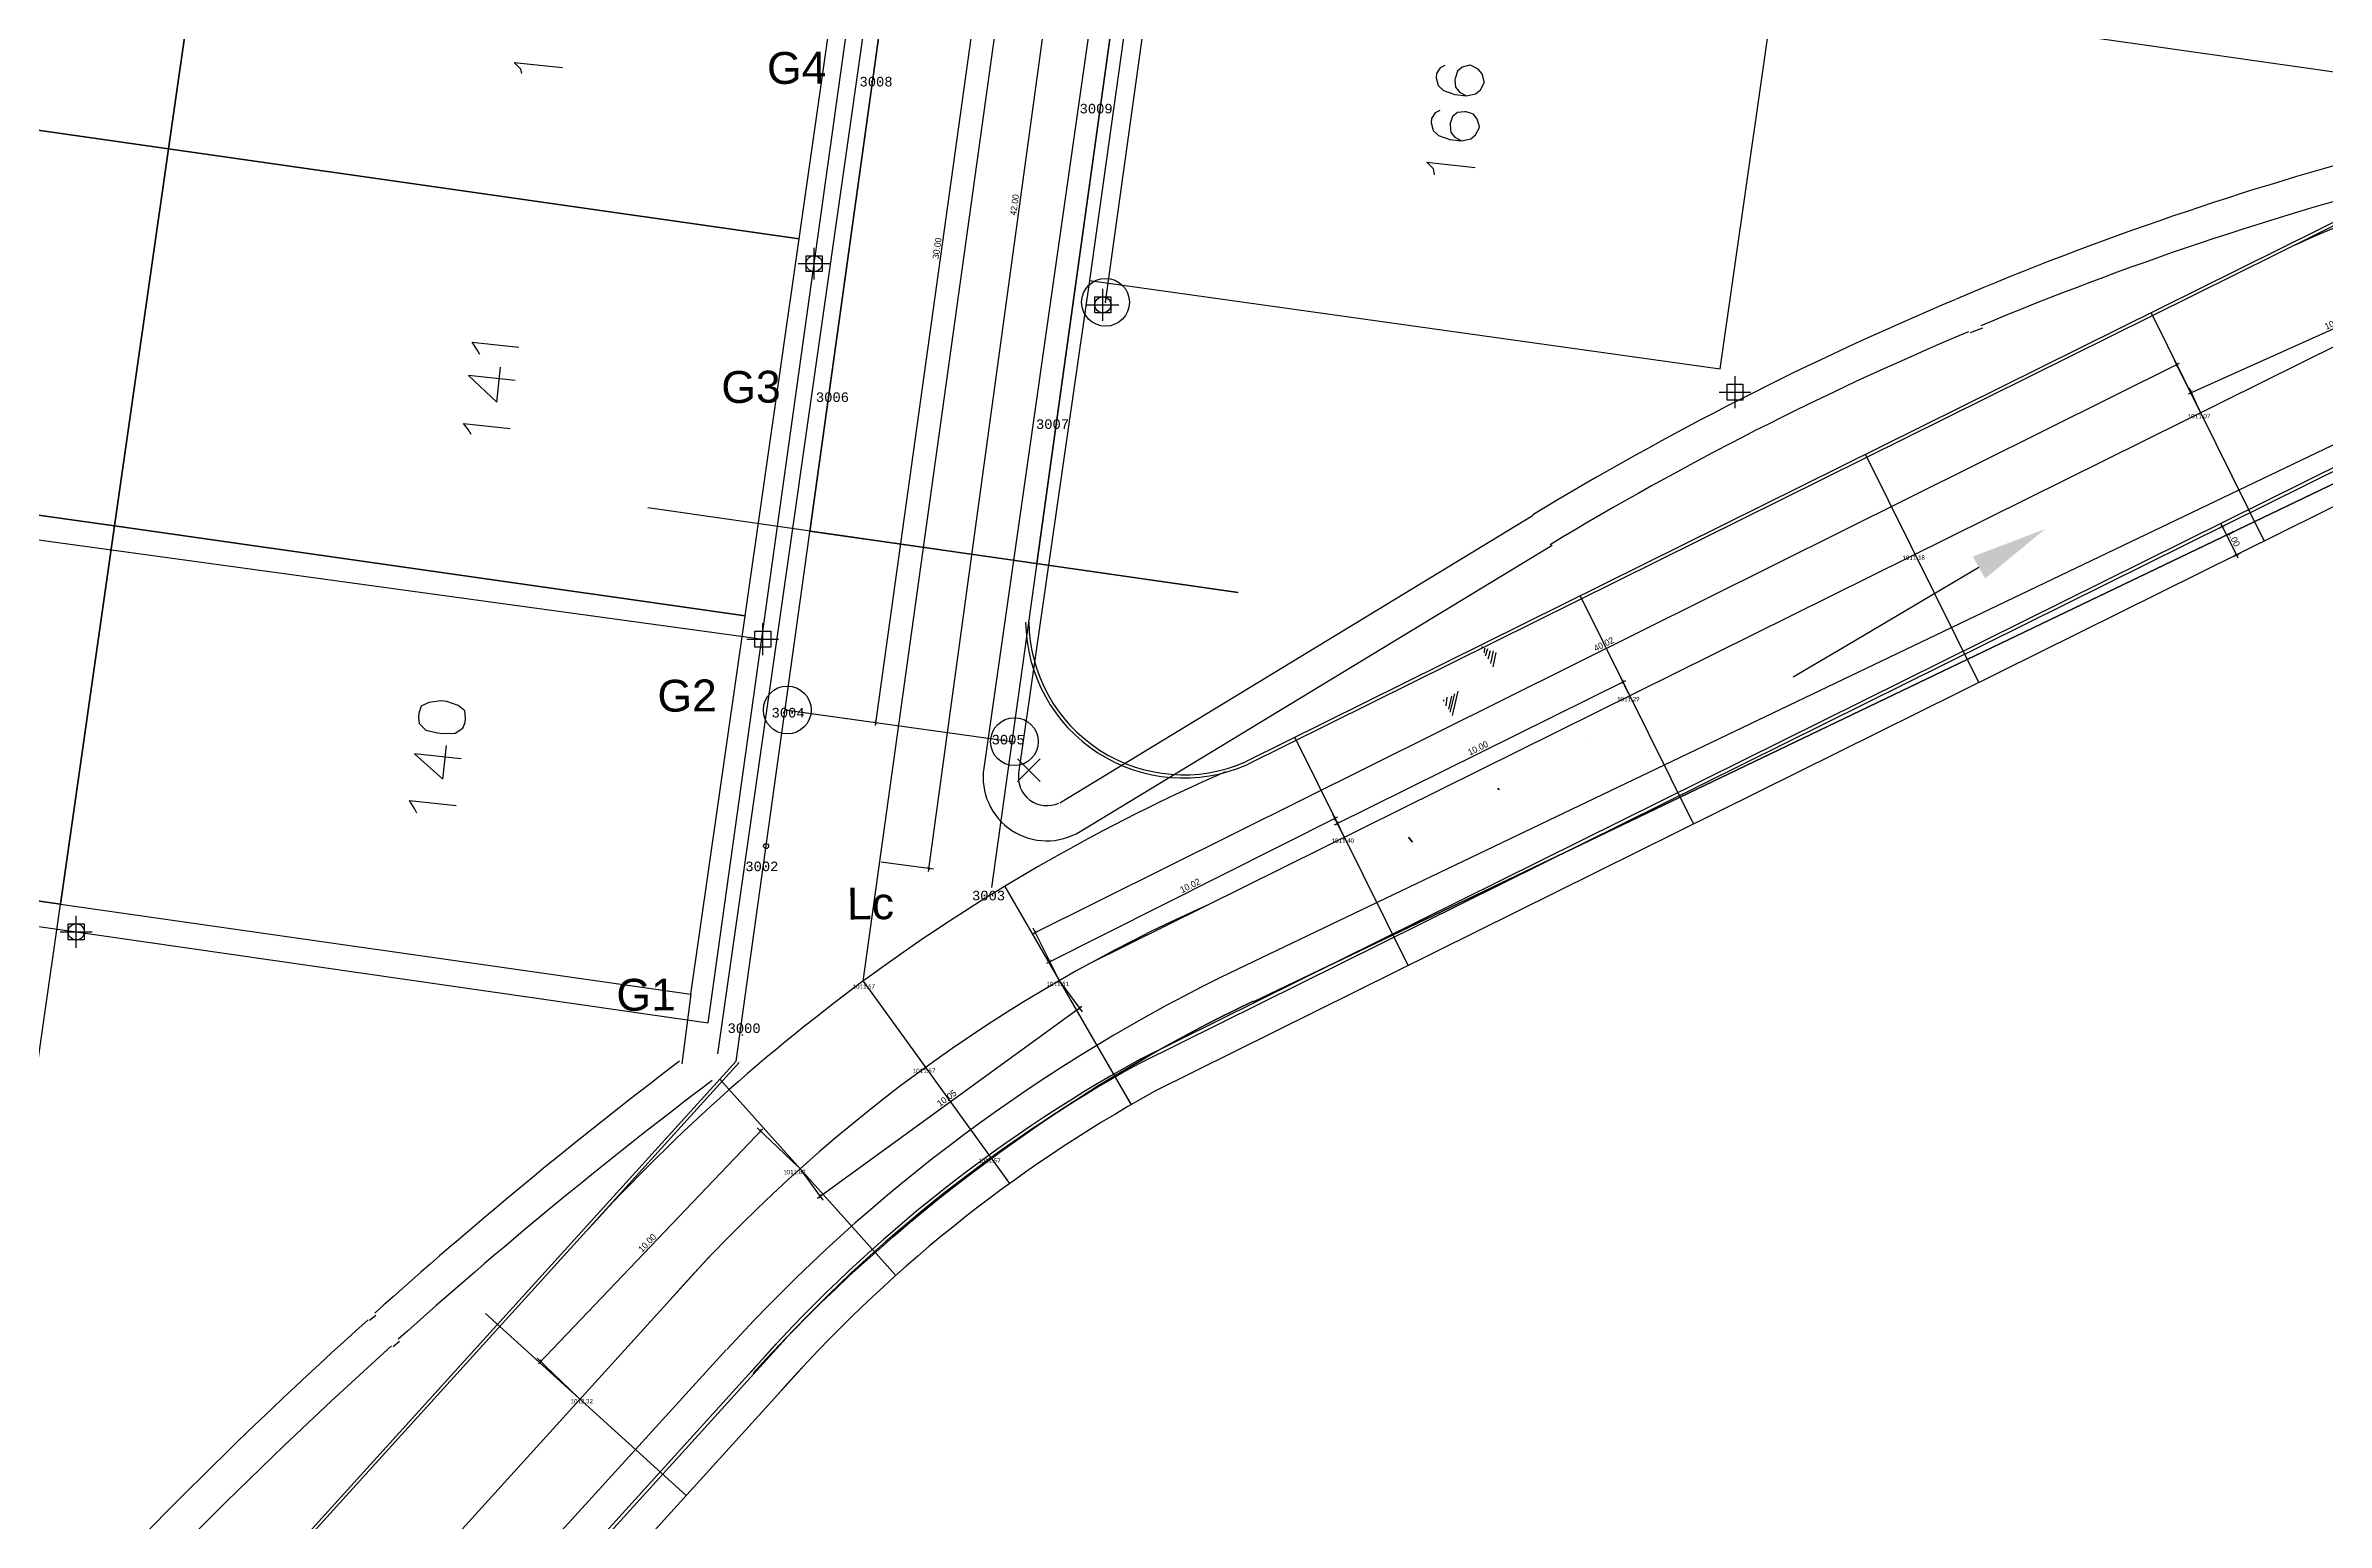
# Model space of a CAD drawing. Header units: metres. Extents: x -977055 to 805873, y -1033982 to 242021.
# Drawn here: x 855.3 to 926.9, y 808.3 to 854.7 of the extents above; entities that cross this region are included whole.
import ezdxf
from ezdxf.enums import TextEntityAlignment as Align

# ---------------------------------------------------------------- set-up
doc = ezdxf.new("R2010")
doc.units = ezdxf.units.M
doc.header["$PDMODE"] = 32
doc.header["$PDSIZE"] = 1.5
doc.linetypes.add('DASHED', pattern=[0.75, 0.5, -0.25])
for name, color, linetype in [('12-CONDICIONES EXISTENTES', 2, 'Continuous'), ('C-ROAD-PROF-TEXT', 11, 'Continuous'), ('C-ROAD-SAMP-TEXT', 11, 'Continuous'), ('LOTE 243', 6, 'Continuous'), ('PUNTOS V', 4, 'Continuous'), ('V-NODE', 1, 'Continuous')]:
    doc.layers.add(name, color=color, linetype=linetype)
for name, color, linetype, true_color in [('PDF2_area escolar', 7, 'Continuous', 0x989898), ('PDF_Geometry', 7, 'Continuous', 0x797979), ('PDF_Solid Fills', 7, 'Continuous', 0x797979)]:
    doc.layers.add(name, color=color, linetype=linetype, true_color=true_color)
doc.styles.add('CITY2', font='stylu.ttf', dxfattribs={"height": 0.2})
doc.styles.add('MONOTXT4', font='monotxt4.shx')
doc.styles.get("Standard").update_dxf_attribs({"font": 'arial.ttf'})
doc.dimstyles.new('COTAS2', dxfattribs={"dimtxt": 0.02, "dimasz": 0.1, "dimexe": 0.15, "dimexo": 0.08, "dimgap": 0.05, "dimtad": 1, "dimzin": 0, "dimdsep": 46, "dimtxsty": 'CITY2', "dimblk": 'ARCHTICK', "dimcen": 1, "dimdle": 0.1, "dimclrd": 1, "dimclre": 1, "dimclrt": 2, "dimadec": 0, "dimazin": 0, "dimtfac": 1, "dimtofl": 0, "dimtmove": 0, "dimatfit": 3, "dimldrblk": 'ARCHTICK', "dimfxl": 0.18, "dimtolj": 1, "dimtzin": 0, "dimarcsym": 0})

# ---------------------------------------------------------------- blocks, each defined once
blk = doc.blocks.new('*U2295')
at = {"color": 0, "linetype": 'ByBlock', "lineweight": -2, "transparency": 16777216}
for p, q in [((-1, 0), (1, 0)), ((0, -1), (0, 1))]:
    blk.add_line(p, q, dxfattribs=at)
blk.add_circle((0, 0), 0.5, dxfattribs=at)
blk = doc.blocks.new('*U2391', base_point=(856.29, 826.879, 1011.505))
at = {"layer": 'V-NODE', "color": 1, "lineweight": -2, "xscale": 0.5, "yscale": 0.5, "zscale": 0.5}
blk.add_blockref('*U2295', (856.29, 826.879, 1011.505), dxfattribs=at)
blk = doc.blocks.new('*U2394', base_point=(879.453, 847.857, 1010.155))
at = {"layer": 'V-NODE', "color": 1, "lineweight": -2, "xscale": 0.5, "yscale": 0.5, "zscale": 0.5}
blk.add_blockref('*U2295', (879.453, 847.857, 1010.155), dxfattribs=at)
blk = doc.blocks.new('*U2397', base_point=(888.518, 846.566, 1010.93))
at = {"layer": 'V-NODE', "color": 1, "lineweight": -2, "xscale": 0.5, "yscale": 0.5, "zscale": 0.5}
blk.add_blockref('*U2295', (888.518, 846.566, 1010.93), dxfattribs=at)
blk = doc.blocks.new('*U2412', base_point=(888.519, 846.565, 1010.529))
at = {"layer": 'V-NODE', "color": 1, "lineweight": -2, "xscale": 0.5, "yscale": 0.5, "zscale": 0.5}
blk.add_blockref('*U2295', (888.519, 846.565, 1010.529), dxfattribs=at)
blk = doc.blocks.new('*U2498')
at = {"color": 0, "linetype": 'ByBlock', "lineweight": -2, "transparency": 16777216}
for p, q in [((-1, 0), (1, 0)), ((0, -1), (0, 1))]:
    blk.add_line(p, q, dxfattribs=at)
blk.add_lwpolyline([(-0.5, -0.5), (-0.5, 0.5), (0.5, 0.5), (0.5, -0.5)], close=True, dxfattribs=at)
blk = doc.blocks.new('*U2597', base_point=(856.29, 826.879, 1011.505))
at = {"layer": 'V-NODE', "color": 130, "lineweight": -2, "xscale": 0.5, "yscale": 0.5, "zscale": 0.5}
blk.add_blockref('*U2498', (856.29, 826.879, 1011.505), dxfattribs=at)
blk = doc.blocks.new('*U2600', base_point=(879.453, 847.857, 1010.155))
at = {"layer": 'V-NODE', "color": 130, "lineweight": -2, "xscale": 0.5, "yscale": 0.5, "zscale": 0.5}
blk.add_blockref('*U2498', (879.453, 847.857, 1010.155), dxfattribs=at)
blk = doc.blocks.new('*U2603', base_point=(888.518, 846.566, 1010.93))
at = {"layer": 'V-NODE', "color": 130, "lineweight": -2, "xscale": 0.5, "yscale": 0.5, "zscale": 0.5}
blk.add_blockref('*U2498', (888.518, 846.566, 1010.93), dxfattribs=at)
blk = doc.blocks.new('*U2621', base_point=(888.519, 846.565, 1010.529))
at = {"layer": 'V-NODE', "color": 130, "lineweight": -2, "xscale": 0.5, "yscale": 0.5, "zscale": 0.5}
blk.add_blockref('*U2498', (888.519, 846.565, 1010.529), dxfattribs=at)
blk = doc.blocks.new('*U2627', base_point=(908.363, 843.82, 1011.964))
at = {"layer": 'V-NODE', "color": 130, "lineweight": -2, "xscale": 0.5, "yscale": 0.5, "zscale": 0.5}
blk.add_blockref('*U2498', (908.363, 843.82, 1011.964), dxfattribs=at)
blk = doc.blocks.new('*U2630', base_point=(877.841, 836.066, 1011.773))
at = {"layer": 'V-NODE', "color": 130, "lineweight": -2, "xscale": 0.5, "yscale": 0.5, "zscale": 0.5}
blk.add_blockref('*U2498', (877.841, 836.066, 1011.773), dxfattribs=at)
blk = doc.blocks.new('base')
at = {"layer": 'PDF_Geometry', "lineweight": 25, "extrusion": (-0.000787417, 0.063364, 0.99799), "elevation": 0.026}
for points in [[(-314.355, -197.288), (-299.601, -195.681), (-292.744, -194.188), (-282.663, -192.111), (-274.476, -190.361), (-258.037, -185.154), (-248.029, -180.61), (-240.539, -177.71), (-228.643, -174.042), (-222.733, -172.714), (-217.384, -171.04), (-209.935, -169.248), (-202.16, -164.759), (-196.196, -160.284), (-195.073, -159.817), (-178.095, -157.457), (-154.298, -156.614), (-136.667, -154.611), (-124.436, -153.164), (-118.066, -151.474), (-100.79, -146.646), (-80.955, -140.967), (-73.385, -139.328), (-61.694, -135.822), (-40.504, -131.604), (-37.727, -130.872), (-17.661, -129.441), (1.311, -127.461), (21.092, -124.929), (41.006, -122.83), (47.376, -123.458), (63.592, -123.186), (81.402, -124.312), (85.639, -96.072), (88.705, -66.393), (92.811, -40.781), (97.16, -22.386), (100.596, -1.562), (102.483, 8.32), (109.691, 37.361), (117.528, 76.62), (126.217, 115.638), (131.513, 149.592), (134.682, 173.973), (136.916, 195.591), (139.956, 229.678), (141.558, 250.676), (142.614, 271.37), (143.252, 283.21), (147.066, 312.938), (152.58, 355.631), (153.554, 396.042), (150.869, 418.02), (151.777, 438.639), (150.959, 458.028), (151.777, 438.639), (150.869, 418.02), (153.554, 396.042), (152.58, 355.631), (147.066, 312.938), (143.252, 283.21), (142.614, 271.37), (141.558, 250.676), (139.956, 229.678), (136.916, 195.591), (134.682, 173.973), (131.513, 149.592), (126.217, 115.638), (117.528, 76.62), (109.691, 37.361), (102.483, 8.32), (100.596, -1.562), (97.16, -22.386), (92.811, -40.781), (88.705, -66.393), (85.639, -96.072), (81.402, -124.312), (63.592, -123.186), (47.376, -123.458), (41.006, -122.83), (21.092, -124.929), (1.311, -127.461), (-17.661, -129.441), (-37.727, -130.872), (-40.504, -131.604), (-61.694, -135.822), (-73.385, -139.328), (-80.955, -140.967), (-100.79, -146.646), (-118.066, -151.474), (-124.436, -153.164), (-136.667, -154.611), (-154.298, -156.614), (-178.095, -157.457), (-195.073, -159.817), (-196.196, -160.284), (-202.16, -164.759), (-209.935, -169.248), (-217.384, -171.04), (-222.733, -172.714), (-228.643, -174.042), (-240.539, -177.71), (-248.029, -180.61), (-258.037, -185.154), (-274.476, -190.361), (-282.663, -192.111), (-292.744, -194.188), (-299.601, -195.681), (-314.355, -197.288), (-312.178, -178.446), (-309.146, -157.898), (-306.876, -132.899), (-305.823, -118.002), (-298.643, -78.802), (-291.055, -45.077), (-282.252, -15.116), (-275.645, 10.473), (-270.319, 33.898), (-263.825, 63.164), (-258.15, 86.408), (-284.424, 123.888)], [(8.705, 193.58), (-11.713, 61.957), (-10.362, 60.079), (28.101, 54.1), (29.985, 55.496), (58.5, 239.445)], [(14.472, 162.673), (14.501, 162.531), (14.708, 162.32), (13.199, 162.502)], [(-14.497, 162.778), (-14.349, 162.853), (-14.235, 163.025), (-14.219, 163.162), (-14.283, 163.402), (-14.449, 163.561), (-14.804, 163.696), (-15.169, 163.74), (-15.455, 163.682), (-15.608, 163.561), (-15.727, 163.344), (-15.733, 163.298), (-15.669, 163.059), (-15.548, 162.905), (-15.331, 162.786), (-15.285, 162.78), (-15.046, 162.844), (-14.892, 162.965), (-14.819, 163.188), (-14.813, 163.234), (-14.831, 163.468), (-14.952, 163.621), (-15.169, 163.74)], [(-14.326, 164.195), (-14.178, 164.27), (-14.065, 164.442), (-14.048, 164.579), (-14.112, 164.819), (-14.278, 164.978), (-14.633, 165.113), (-14.999, 165.157), (-15.284, 165.099), (-15.438, 164.978), (-15.557, 164.761), (-15.562, 164.715), (-15.498, 164.476), (-15.378, 164.322), (-15.155, 164.249), (-15.109, 164.243), (-14.875, 164.261), (-14.721, 164.382), (-14.648, 164.605), (-14.642, 164.651), (-14.661, 164.885), (-14.781, 165.038), (-14.999, 165.157)], [(-14.13, 166.212), (-14.106, 166.024), (-13.9, 165.813), (-15.408, 165.995)], [(15.906, 171.496), (15.981, 171.348), (16.136, 171.098), (14.674, 171.274)], [(-30.896, 171.385), (-31.283, 171.246)], [(14.8, 172.325), (16.263, 172.149), (15.391, 172.996), (15.259, 171.899)], [(16.209, 174.01), (16.284, 173.862), (16.445, 173.657), (14.982, 173.834)], [(-2.123, 185.818), (-17.101, 176.957)], [(-31.071, 178.779), (-26.936, 181.156), (-25.193, 182.152)], [(-15.441, 181.116), (-15.447, 181.07)], [(-15.516, 181.264), (-15.532, 181.127)], [(-15.551, 181.361), (-15.624, 181.138)], [(-15.631, 181.463), (-15.71, 181.195)], [(-15.706, 181.611), (-15.801, 181.206)], [(-15.786, 181.714), (-15.887, 181.262)], [(-14.221, 182.777), (-14.226, 182.732)], [(-14.296, 182.925), (-14.329, 182.651)], [(-14.376, 183.028), (-14.471, 182.622)], [(-14.411, 183.125), (-14.574, 182.542)], [(-14.491, 183.227), (-14.676, 182.461)], [(16.649, 184.205), (18.112, 184.029), (17.234, 184.83), (17.108, 183.779)], [(18.058, 185.89), (18.132, 185.742), (18.288, 185.492), (16.825, 185.668)], [(9.529, 191.694), (9.839, 193.883)], [(19.745, 201.824), (19.541, 201.663)], [(8.56, 202.894), (65.659, 264.226), (104.99, 258.143), (106.869, 259.493), (108.306, 268.733), (119.228, 377.084), (117.811, 447.545)], [(19.011, 202.655), (18.806, 202.494)]]:
    blk.add_lwpolyline(points, dxfattribs=at)
for points in [[(-45.276, 166.718), (-60.33, 69.484), (-58.98, 67.605), (-20.511, 61.672), (-18.633, 63.023), (0.247, 184.698, 0.636424), (-2.755, 186.728), (-17.682, 177.908)], [(-3.266, 169.401), (-0.845, 184.875, 0.592324), (-2.095, 185.827)], [(-43.655, 174.406), (-7.651, 191.121, 0.096726), (8.535, 202.888)]]:
    blk.add_lwpolyline(points, format="xyb", dxfattribs=at)
for points in [[(-44.623, 163.672), (-46.472, 151.792), (-26.672, 148.711), (-24.869, 160.596)], [(25.592, 164.904), (23.743, 153.024), (43.549, 149.989), (45.346, 161.829)], [(5.837, 167.98), (3.989, 156.1), (23.743, 153.024), (25.592, 164.904)], [(-23.026, 172.431), (-24.869, 160.596), (-5.069, 157.515), (-3.266, 169.401)], [(27.435, 176.738), (25.592, 164.904), (45.346, 161.829), (47.195, 173.709)], [(7.68, 179.814), (5.837, 167.98), (25.592, 164.904), (27.435, 176.738)], [(29.283, 188.619), (27.435, 176.738), (47.195, 173.709), (49.038, 185.543)], [(-8.129, 192.152), (-44.139, 175.392)], [(9.529, 191.694), (7.68, 179.814), (27.435, 176.738), (29.283, 188.619)], [(17.974, 182.886), (17.95, 183.075), (17.744, 183.285), (17.384, 183.375), (17.201, 183.397), (16.83, 183.395), (16.579, 183.24), (16.511, 183.063), (16.495, 182.925), (16.513, 182.691), (16.725, 182.527), (17.08, 182.391), (17.262, 182.369), (17.639, 182.417), (17.884, 182.526), (17.957, 182.749)], [(31.127, 200.453), (29.283, 188.619), (49.038, 185.543), (50.887, 197.423)]]:
    blk.add_lwpolyline(points, close=True, dxfattribs=at)
at = {"layer": 'PDF_Geometry', "color": 5, "lineweight": 40, "extrusion": (-0.000787417, 0.063364, 0.99799), "elevation": 0.026}
for points in [[(-18.714, 183.968), (-18.714, 183.968)], [(-15.923, 185.579), (-15.883, 185.528)], [(-13.178, 187.196), (-13.058, 187.042)]]:
    blk.add_lwpolyline(points, dxfattribs=at)
at = {"layer": 'PDF_Geometry', "lineweight": 25, "extrusion": (-0.000787417, 0.063364, 0.99799), "elevation": 0.026}
blk.add_lwpolyline([(-8.116, 192.135, 0.096724), (7.726, 203.64, -0.096724)], format="xyb", close=True, dxfattribs=at)
blk = doc.blocks.new('*U3517')
at = {"color": 0, "linetype": 'ByBlock', "lineweight": -2, "transparency": 16777216}
for p, q in [((-0.71, -0.71), (0.71, 0.71)), ((-0.71, 0.71), (0.71, -0.71))]:
    blk.add_line(p, q, dxfattribs=at)
blk = doc.blocks.new('*U3520', base_point=(885.54, 832.88, 1010.61))
at = {"layer": 'V-NODE', "lineweight": -2, "xscale": 0.5, "yscale": 0.5, "zscale": 0.5}
blk.add_blockref('*U3517', (885.54, 832.88, 1010.61), dxfattribs=at)
blk = doc.blocks.new('_ArchTick')
at = {"color": 0, "linetype": 'ByBlock', "const_width": 0.15}
blk.add_lwpolyline([(-0.5, -0.5), (0.5, 0.5)], dxfattribs=at)
blk = doc.blocks.new('*D3910')
at = {"layer": 'Defpoints', "color": 0, "transparency": 16777216}
for p in [(887.28, 870.688, 1001.631), (881.482, 829.09, 1001.631), (883.049, 828.875)]:
    blk.add_point(p, dxfattribs=at)
at = {"layer": 'PUNTOS V', "color": 1, "linetype": 'Continuous', "lineweight": -2, "transparency": 16777216}
for p, q in [((887.359, 870.677), (888.897, 870.466)), ((881.561, 829.079), (883.197, 828.855))]:
    blk.add_line(p, q, dxfattribs=at)
at = {"layer": 'PUNTOS V', "color": 1, "lineweight": -2, "transparency": 16777216}
blk.add_line((888.762, 870.586), (883.035, 828.776), dxfattribs=at)
at = {"layer": 'PUNTOS V', "color": 1, "lineweight": -2, "transparency": 16777216, "xscale": 0.1, "yscale": 0.1, "zscale": 0.1}
for p, rotation in [((888.749, 870.487), 82.20016824873524), ((883.049, 828.875), 262.2001682487353)]:
    blk.add_blockref('_ArchTick', p, dxfattribs=dict(at, rotation=rotation))
at = {"layer": 'PUNTOS V', "color": 2, "transparency": 16777216, "insert": (885.745, 849.702), "char_height": 0.2, "attachment_point": 5, "rotation": 82.20017, "style": 'CITY2'}
blk.add_mtext('\\A1;42.00', dxfattribs=at)
blk = doc.blocks.new('*D4001')
at = {"layer": '12-CONDICIONES EXISTENTES', "color": 1, "linetype": 'Continuous', "lineweight": -2, "transparency": 16777216}
for p, q in [((923.563, 839.558), (923.796, 839.674)), ((924.007, 838.662), (924.24, 838.778))]:
    blk.add_line(p, q, dxfattribs=at)
at = {"layer": '12-CONDICIONES EXISTENTES', "color": 1, "lineweight": -2, "transparency": 16777216}
blk.add_line((923.617, 839.697), (924.15, 838.622), dxfattribs=at)
at = {"layer": 'Defpoints', "color": 0, "transparency": 16777216}
for p in [(923.492, 839.523, 1011.645), (923.936, 838.627, 1011.645), (924.106, 838.711)]:
    blk.add_point(p, dxfattribs=at)
at = {"layer": '12-CONDICIONES EXISTENTES', "color": 1, "lineweight": -2, "transparency": 16777216, "xscale": 0.1, "yscale": 0.1, "zscale": 0.1}
for p, rotation in [((923.662, 839.607), 116.3715525093669), ((924.106, 838.711), 296.3715525093668)]:
    blk.add_blockref('_ArchTick', p, dxfattribs=dict(at, rotation=rotation))
at = {"layer": '12-CONDICIONES EXISTENTES', "color": 2, "transparency": 16777216, "insert": (924.021, 839.227), "char_height": 0.2, "attachment_point": 5, "rotation": 296.37155, "style": 'CITY2'}
blk.add_mtext('\\A1;1.00', dxfattribs=at)
blk = doc.blocks.new('*D4012')
at = {"layer": '12-CONDICIONES EXISTENTES', "color": 1, "linetype": 'Continuous', "lineweight": -2, "transparency": 16777216}
for p, q in [((882.831, 863.547), (885.684, 863.149)), ((878.69, 833.834), (881.543, 833.436))]:
    blk.add_line(p, q, dxfattribs=at)
at = {"layer": '12-CONDICIONES EXISTENTES', "color": 1, "lineweight": -2, "transparency": 16777216}
blk.add_line((881.381, 833.358), (885.549, 863.269), dxfattribs=at)
at = {"layer": 'Defpoints', "color": 0, "transparency": 16777216}
for p in [(882.752, 863.558), (885.535, 863.17), (878.611, 833.845)]:
    blk.add_point(p, dxfattribs=at)
at = {"layer": '12-CONDICIONES EXISTENTES', "color": 1, "lineweight": -2, "transparency": 16777216, "xscale": 0.1, "yscale": 0.1, "zscale": 0.1}
for p, rotation in [((885.535, 863.17), 82.06598580568269), ((881.394, 833.457), 262.0659858056827)]:
    blk.add_blockref('_ArchTick', p, dxfattribs=dict(at, rotation=rotation))
at = {"layer": '12-CONDICIONES EXISTENTES', "color": 2, "transparency": 16777216, "insert": (883.313, 848.339), "char_height": 0.2, "attachment_point": 5, "rotation": 82.06599, "style": 'CITY2'}
blk.add_mtext('\\A1;30.00', dxfattribs=at)
blk = doc.blocks.new('*D4020')
at = {"layer": '12-CONDICIONES EXISTENTES', "color": 1, "lineweight": -2, "transparency": 16777216}
blk.add_line((870.802, 813.318), (877.848, 820.698), dxfattribs=at)
at = {"layer": '12-CONDICIONES EXISTENTES', "color": 1, "linetype": 'Continuous', "lineweight": -2, "transparency": 16777216}
for p, q in [((878.956, 819.502), (877.67, 820.729)), ((872.048, 812.267), (870.762, 813.494))]:
    blk.add_line(p, q, dxfattribs=at)
at = {"layer": 'Defpoints', "color": 0, "transparency": 16777216}
for p in [(877.779, 820.625), (879.013, 819.446, 2014.594), (872.105, 812.211, 2014.594)]:
    blk.add_point(p, dxfattribs=at)
at = {"layer": '12-CONDICIONES EXISTENTES', "color": 1, "lineweight": -2, "transparency": 16777216, "xscale": 0.1, "yscale": 0.1, "zscale": 0.1}
for p, rotation in [((877.779, 820.625), 46.32531161426502), ((870.871, 813.39), 226.325311614265)]:
    blk.add_blockref('_ArchTick', p, dxfattribs=dict(at, rotation=rotation))
at = {"layer": '12-CONDICIONES EXISTENTES', "color": 2, "transparency": 16777216, "insert": (874.214, 817.114), "char_height": 0.2, "attachment_point": 5, "rotation": 46.32531, "style": 'CITY2'}
blk.add_mtext('\\A1;10.00', dxfattribs=at)
blk = doc.blocks.new('*D4022')
at = {"layer": '12-CONDICIONES EXISTENTES', "color": 1, "linetype": 'Continuous', "lineweight": -2, "transparency": 16777216}
for p, q in [((887.197, 825.285), (887.865, 824.365)), ((879.06, 819.382), (879.728, 818.461))]:
    blk.add_line(p, q, dxfattribs=at)
at = {"layer": '12-CONDICIONES EXISTENTES', "color": 1, "lineweight": -2, "transparency": 16777216}
blk.add_line((879.559, 818.524), (887.858, 824.545), dxfattribs=at)
at = {"layer": 'Defpoints', "color": 0, "transparency": 16777216}
for p in [(887.15, 825.35, 2014.594), (887.777, 824.487), (879.013, 819.446, 2014.594)]:
    blk.add_point(p, dxfattribs=at)
at = {"layer": '12-CONDICIONES EXISTENTES', "color": 1, "lineweight": -2, "transparency": 16777216, "xscale": 0.1, "yscale": 0.1, "zscale": 0.1}
for p, rotation in [((887.777, 824.487), 35.96286468305826), ((879.64, 818.583), 215.9628646830583)]:
    blk.add_blockref('_ArchTick', p, dxfattribs=dict(at, rotation=rotation))
at = {"layer": '12-CONDICIONES EXISTENTES', "color": 2, "transparency": 16777216, "insert": (883.617, 821.66), "char_height": 0.2, "attachment_point": 5, "rotation": 35.96286, "style": 'CITY2'}
blk.add_mtext('\\A1;10.05', dxfattribs=at)
blk = doc.blocks.new('*D4023')
at = {"layer": '12-CONDICIONES EXISTENTES', "color": 1, "lineweight": -2, "transparency": 16777216}
blk.add_line((886.31, 826.815), (922.317, 844.729), dxfattribs=at)
at = {"layer": '12-CONDICIONES EXISTENTES', "color": 1, "linetype": 'Continuous', "lineweight": -2, "transparency": 16777216}
for p, q in [((922.943, 843.247), (922.161, 844.819)), ((887.115, 825.422), (886.333, 826.994))]:
    blk.add_line(p, q, dxfattribs=at)
at = {"layer": 'Defpoints', "color": 0, "transparency": 16777216}
for p in [(922.228, 844.684), (922.979, 843.175, 2014.594), (887.15, 825.35, 2014.594)]:
    blk.add_point(p, dxfattribs=at)
at = {"layer": '12-CONDICIONES EXISTENTES', "color": 1, "lineweight": -2, "transparency": 16777216, "xscale": 0.1, "yscale": 0.1, "zscale": 0.1}
for p, rotation in [((922.228, 844.684), 26.45066972392969), ((886.4, 826.86), 206.4506697239297)]:
    blk.add_blockref('_ArchTick', p, dxfattribs=dict(at, rotation=rotation))
at = {"layer": '12-CONDICIONES EXISTENTES', "color": 2, "transparency": 16777216, "insert": (904.245, 835.911), "char_height": 0.2, "attachment_point": 5, "rotation": 26.45067, "style": 'CITY2'}
blk.add_mtext('\\A1;40.02', dxfattribs=at)
blk = doc.blocks.new('*D4024')
at = {"layer": '12-CONDICIONES EXISTENTES', "color": 1, "lineweight": -2, "transparency": 16777216}
blk.add_line((922.6, 843.773), (931.911, 847.956), dxfattribs=at)
at = {"layer": '12-CONDICIONES EXISTENTES', "color": 1, "linetype": 'Continuous', "lineweight": -2, "transparency": 16777216}
for p, q in [((932.074, 847.349), (931.758, 848.052)), ((922.946, 843.248), (922.63, 843.951))]:
    blk.add_line(p, q, dxfattribs=at)
at = {"layer": 'Defpoints', "color": 0, "transparency": 16777216}
for p in [(931.82, 847.915), (932.107, 847.276, 2014.594), (922.979, 843.175, 2014.594)]:
    blk.add_point(p, dxfattribs=at)
at = {"layer": '12-CONDICIONES EXISTENTES', "color": 1, "lineweight": -2, "transparency": 16777216, "xscale": 0.1, "yscale": 0.1, "zscale": 0.1}
for p, rotation in [((931.82, 847.915), 24.19233562095389), ((922.691, 843.814), 204.1923356209539)]:
    blk.add_blockref('_ArchTick', p, dxfattribs=dict(at, rotation=rotation))
at = {"layer": '12-CONDICIONES EXISTENTES', "color": 2, "transparency": 16777216, "insert": (927.193, 846.005), "char_height": 0.2, "attachment_point": 5, "rotation": 24.19234, "style": 'CITY2'}
blk.add_mtext('\\A1;10.01', dxfattribs=at)
blk = doc.blocks.new('*D4026')
at = {"layer": '12-CONDICIONES EXISTENTES', "color": 1, "linetype": 'Continuous', "lineweight": -2, "transparency": 16777216}
for p, q in [((896.065, 829.921), (895.735, 830.577)), ((887.115, 825.422), (886.785, 826.078))]:
    blk.add_line(p, q, dxfattribs=at)
at = {"layer": '12-CONDICIONES EXISTENTES', "color": 1, "lineweight": -2, "transparency": 16777216}
blk.add_line((886.763, 825.899), (895.892, 830.488), dxfattribs=at)
at = {"layer": 'Defpoints', "color": 0, "transparency": 16777216}
for p in [(895.802, 830.443), (896.101, 829.849, 2014.594), (887.15, 825.35, 2014.594)]:
    blk.add_point(p, dxfattribs=at)
at = {"layer": '12-CONDICIONES EXISTENTES', "color": 1, "lineweight": -2, "transparency": 16777216, "xscale": 0.1, "yscale": 0.1, "zscale": 0.1}
for p, rotation in [((895.802, 830.443), 26.68761035983154), ((886.852, 825.944), 206.6876103598316)]:
    blk.add_blockref('_ArchTick', p, dxfattribs=dict(at, rotation=rotation))
at = {"layer": '12-CONDICIONES EXISTENTES', "color": 2, "transparency": 16777216, "insert": (891.258, 828.331), "char_height": 0.2, "attachment_point": 5, "rotation": 26.68761, "style": 'CITY2'}
blk.add_mtext('\\A1;10.02', dxfattribs=at)
blk = doc.blocks.new('*D4027')
at = {"layer": '12-CONDICIONES EXISTENTES', "color": 1, "linetype": 'Continuous', "lineweight": -2, "transparency": 16777216}
for p, q in [((905.024, 834.363), (904.775, 834.865)), ((896.065, 829.921), (895.816, 830.423))]:
    blk.add_line(p, q, dxfattribs=at)
at = {"layer": '12-CONDICIONES EXISTENTES', "color": 1, "lineweight": -2, "transparency": 16777216}
blk.add_line((895.793, 830.245), (904.932, 834.775), dxfattribs=at)
at = {"layer": 'Defpoints', "color": 0, "transparency": 16777216}
for p in [(904.842, 834.731), (905.06, 834.291, 2014.594), (896.101, 829.849, 2014.594)]:
    blk.add_point(p, dxfattribs=at)
at = {"layer": '12-CONDICIONES EXISTENTES', "color": 1, "lineweight": -2, "transparency": 16777216, "xscale": 0.1, "yscale": 0.1, "zscale": 0.1}
for p, rotation in [((904.842, 834.731), 26.37155250937008), ((895.883, 830.289), 206.37155250937)]:
    blk.add_blockref('_ArchTick', p, dxfattribs=dict(at, rotation=rotation))
at = {"layer": '12-CONDICIONES EXISTENTES', "color": 2, "transparency": 16777216, "insert": (900.294, 832.648), "char_height": 0.2, "attachment_point": 5, "rotation": 26.37155, "style": 'CITY2'}
blk.add_mtext('\\A1;10.00', dxfattribs=at)
blk = doc.blocks.new('*D5337')
at = {"color": 1, "linetype": 'Continuous', "lineweight": -2, "transparency": 16777216}
for p, q in [((879.321, 839.447), (907.47, 1041.662)), ((886.452, 838.455), (914.601, 1040.669))]:
    blk.add_line(p, q, dxfattribs=at)
at = {"color": 1, "lineweight": -2, "transparency": 16777216}
blk.add_line((907.35, 1041.527), (914.679, 1040.507), dxfattribs=at)
at = {"layer": 'Defpoints', "color": 0, "transparency": 16777216}
for p in [(914.58, 1040.521), (879.31, 839.368, 1010.921), (886.441, 838.375, 1010.921)]:
    blk.add_point(p, dxfattribs=at)
at = {"color": 1, "lineweight": -2, "transparency": 16777216, "xscale": 0.1, "yscale": 0.1, "zscale": 0.1}
for p, rotation in [((907.449, 1041.514), 172.075246697287), ((914.58, 1040.521), 352.075246697287)]:
    blk.add_blockref('_ArchTick', p, dxfattribs=dict(at, rotation=rotation))
at = {"color": 2, "transparency": 16777216, "insert": (911.036, 1041.174), "char_height": 0.2, "attachment_point": 5, "rotation": 352.07525, "style": 'CITY2'}
blk.add_mtext('\\A1;7.20', dxfattribs=at)

msp = doc.modelspace()

# ---------------------------------------------------------------- linework, layer by layer
for p, q in [((892.76138, 837.53571), (874.23812, 840.19374, 5632.69939)), ((879.43962, 839.44734, 4050.985), (892.76138, 837.53571))]:
    msp.add_line(p, q)
at = {"elevation": 1919.0953}
msp.add_lwpolyline([(913.89995, 1035.63386), (915.71758, 1036.92054), (905.327, 1038.372), (906.76699, 1036.61412), (879.32333, 839.46403), (886.45039, 838.44132), (913.89995, 1035.63386)], dxfattribs=at)
at = {"layer": '12-CONDICIONES EXISTENTES', "color": 1}
for points, elevation in [([(921.42398, 846.31077), (924.97751, 839.14331)], 2014.594), ([(838.164, 841.515), (877.841, 836.066)], 1008.904), ([(912.46466, 841.86887), (916.01818, 834.70141)], 2014.594), ([(903.50533, 837.42696), (907.05886, 830.2595)], 2014.594), ([(894.54601, 832.98506), (898.09953, 825.8176)], 2014.594), ([(836.501, 829.727), (876.12576, 824.02427)], 1010.074), ([(885.43836, 828.30826), (889.40471, 821.45557)], 2014.594), ([(880.99061, 825.33033), (885.59253, 818.98023)], 1010.921), ([(876.49326, 822.25869), (882.01648, 816.09503)], 2014.594), ([(869.1354, 814.90511), (875.4387, 809.18806)], 2014.594)]:
    msp.add_lwpolyline(points, dxfattribs=dict(at, elevation=elevation))
msp.add_lwpolyline([(878.611, 833.845), (885.742, 832.851)], dxfattribs=at)
msp.add_circle((877.94663, 829.57404, 1010.921), 0.07749, dxfattribs=at)
for p in [(878.611, 833.845), (885.742, 832.851)]:
    msp.add_point(p, dxfattribs=at)
at = {"layer": 'LOTE 243'}
for points, elevation in [([(930.42045, 850.77109), (892.99266, 832.21493)], 1011.645), ([(930.51216, 850.70494), (893.03708, 832.12534)], 1011.645), ([(927.35168, 845.3431), (888.04293, 825.85438)], 1011.645), ([(928.80927, 842.27082), (889.62057, 822.84162)], 1011.645), ([(928.85211, 842.18044), (889.66701, 822.75303)], 1011.645), ([(929.28052, 841.27669), (890.13151, 821.86717)], 1011.645), ([(877.18723, 823.63358), (877.21389, 823.66289)], 1007.297), ([(826.74925, 767.26483), (877.10198, 822.78099)], 1007.297), ([(826.77377, 767.44071), (877.00719, 822.82532)], 1007.297), ([(820.11976, 754.89465), (876.15051, 816.67107)], 1007.297), ([(820.87821, 750.67), (878.42319, 814.11594)], 1007.297), ([(820.91676, 750.56366), (878.57126, 814.13034)], 1007.297), ([(822.11528, 750.39659), (879.23221, 813.37058)], 1007.297)]:
    msp.add_lwpolyline(points, dxfattribs=dict(at, elevation=elevation))
for centre, radius, start, end in [((953.82217, 787.03606, 1011.645), 67.43434, 97.5114635, 114.4173118), ((891.0523, 836.66952, 1012.369), 4.95873, 180.7314501, 293.5943839), ((891.0523, 836.66952, 1012.369), 4.85873, 180.7314501, 293.5943839), ((916.10828, 777.68991, 1014.545), 59.18497, 113.6482903, 137.6515248), ((911.645, 783.03096, 1007.297), 48.89686, 113.8818082, 138.6822335), ((911.645, 783.03096, 1007.297), 45.49686, 118.9526658, 138.6822335), ((911.645, 783.03096, 1007.297), 45.39686, 118.9555076, 138.6822335), ((911.645, 783.03096, 1007.297), 44.39686, 118.9844512, 138.6822335)]:
    msp.add_arc(centre, radius, start, end, dxfattribs=at)
at = {"layer": 'PDF_Geometry', "lineweight": 25, "extrusion": (-0.000787417, 0.063364, 0.99799)}
for centre, radius, start, end in [((-964.20999, -675.96035, 1060.76006), 101.2595, 284.0865048, 292.3208286), ((-964.13514, -676.10845, 1060.76006), 100.01652, 283.6635342, 292.0901432), ((-963.76388, -675.97402, 1060.76006), 101.07252, 292.1012835, 300.5567369), ((-963.7429, -675.92136, 1060.76006), 100.01929, 292.0900887, 300.5439257), ((-975.43945, -624.80024, 1060.76006), 151.12495, 306.5755681, 311.2885462), ((-975.44395, -624.79484, 1060.76006), 150.02706, 306.4054469, 311.2884766), ((-975.22897, -624.59529, 1060.76006), 151.12371, 311.2889049, 323.7910224), ((-975.22709, -624.5971, 1060.76006), 150.01619, 311.2888211, 323.7911564)]:
    msp.add_arc(centre, radius, start, end, dxfattribs=at)
at = {"layer": 'PDF_Solid Fills', "transparency": 33554559, "extrusion": (-0.000787417, 0.063364, 0.99799)}
msp.add_solid([(-926.17798, -761.52827, 1060.76006), (-928.4584, -762.36643, 1060.76006), (-926.55796, -760.8333, 1060.76006)], dxfattribs=at)
at = {"layer": 'PUNTOS V', "color": 1, "elevation": 1010.921}
for points in [[(880.99061, 825.33033), (910.54652, 1037.65447)], [(877.00719, 822.82532), (906.7622, 1036.57971)], [(886.19302, 836.59243), (913.88579, 1035.5321)], [(876.12576, 824.02427), (889.42386, 919.27743)], [(888.602, 846.645), (898.536, 918.009)], [(885.03486, 828.27243), (886.19302, 836.59243)]]:
    msp.add_lwpolyline(points, dxfattribs=at)
at = {"layer": 'PUNTOS V'}
msp.add_point((888.602, 846.645, 1010.921), dxfattribs=at)

# ---------------------------------------------------------------- block references
at = {"layer": 'PDF2_area escolar'}
msp.add_blockref('base', (882.736, 1016.336, 999.038), dxfattribs=at)
at = {"layer": 'V-NODE'}
for name, p in [('*U2394', (879.453, 847.857, 1010.155)), ('*U2600', (879.453, 847.857, 1010.155)), ('*U2397', (888.518, 846.566, 1010.93)), ('*U2603', (888.518, 846.566, 1010.93)), ('*U2412', (888.519, 846.565, 1010.529)), ('*U2621', (888.519, 846.565, 1010.529)), ('*U2627', (908.363, 843.82, 1011.964)), ('*U2630', (877.841, 836.066, 1011.773)), ('*U3520', (886.19466, 831.96075, 1010.61)), ('*U2391', (856.29, 826.879, 1011.505)), ('*U2597', (856.29, 826.879, 1011.505))]:
    msp.add_blockref(name, p, dxfattribs=at)

# ---------------------------------------------------------------- texts
at = {"layer": 'C-ROAD-PROF-TEXT', "color": 11, "linetype": 'Continuous', "lineweight": -3, "attachment_point": 8, "rotation": 0.5711077}
for s, insert, char_height in [('{\\C2;G4}', (878.91213, 853.48927, 1009.40013), 1), ('{\\C2;G3}', (877.47712, 843.47436, 1010.03486), 1), ('{\\fCalibri|b0|i0|c0|p34;\\H0.91667x;\\C256;1011.07}', (922.93077, 843.0001, 1007.297), 0.15), ('{\\fCalibri|b0|i0|c0|p34;\\H0.91667x;\\C256;1011.18}', (913.97145, 838.55819, 1007.297), 0.15), ('{\\C2;G2}', (875.47348, 833.78296), 1), ('{\\fCalibri|b0|i0|c0|p34;\\H0.91667x;\\C256;1011.29}', (905.01213, 834.11629, 1007.297), 0.15), ('{\\fCalibri|b0|i0|c0|p34;\\H0.91667x;\\C256;1011.40}', (896.0528, 829.67439, 1007.297), 0.15), ('{\\C2;Lc}', (881.2265, 827.25976, 2004.60413), 1), ('{\\C2;G1}', (874.18389, 824.39443), 1), ('{\\fCalibri|b0|i0|c0|p34;\\H0.91667x;\\C256;1011.57}', (881.01324, 825.09527, 1014.545), 0.15), ('{\\fCalibri|b0|i0|c0|p34;\\H0.91667x;\\C256;1011.51}', (887.10259, 825.17533, -1007.297), 0.15), ('{\\fCalibri|b0|i0|c0|p34;\\H0.91667x;\\C256;1011.57}', (882.90401, 822.44909), 0.15), ('{\\fCalibri|b0|i0|c0|p34;\\H0.91667x;\\C256;1011.57}', (884.95618, 819.62943, 2021.842), 0.15)]:
    msp.add_mtext(s, dxfattribs=dict(at, insert=insert, char_height=char_height))
at = {"layer": 'C-ROAD-SAMP-TEXT', "color": 11, "linetype": 'Continuous', "lineweight": -3, "char_height": 0.15, "attachment_point": 8, "rotation": 0.5711077}
for s, insert in [('{\\fCalibri|b0|i0|c0|p34;\\H0.91667x;\\C256;1011.82}', (878.83427, 819.27102, 1007.297)), ('{\\fCalibri|b0|i0|c0|p34;\\H0.91667x;\\C256;1012.32}', (872.15741, 812.07653, 2014.594))]:
    msp.add_mtext(s, dxfattribs=dict(at, insert=insert))
at = {"layer": 'LOTE 243', "color": 1, "linetype": 'DASHED', "style": 'MONOTXT4'}
for s, p in [('3008', (880.87846, 853.7195, 2015.56456)), ('3009', (887.78682, 852.8739, 2015.56456)), ('3006', (879.51011, 843.81525, 2015.56456)), ('3007', (886.41847, 842.96964, 2015.56456)), ('3004', (878.11745, 833.91099, 2015.56456)), ('3005', (885.02581, 833.06539, 2015.56456)), ('3002', (877.29308, 829.08719, 2015.56456)), ('3003', (884.41056, 828.1696, 2015.56456)), ('3000', (876.73675, 824.00535, 2013.56356))]:
    msp.add_text(s, height=0.3, dxfattribs=at).set_placement(p, align=Align.TOP_LEFT)

# ---------------------------------------------------------------- dimensions: what is measured, and where the dimension line sits
dim = msp.add_aligned_dim(p1=(879.30998, 839.3681, 1010.921), p2=(886.44122, 838.37542, 1010.921), distance=204.0945, dimstyle='COTAS2')
dim.commit()
dim.dimension.update_dxf_attribs({"geometry": '*D5337', "text_midpoint": (911.03638, 1041.17356)})
at = {"layer": '12-CONDICIONES EXISTENTES', "color": 1}
dim = msp.add_linear_dim(base=(885.53532, 863.1701), p1=(878.611, 833.845), p2=(882.752, 863.558), angle=82.0659858, dimstyle='COTAS2', dxfattribs=at)
dim.commit()
dim.dimension.update_dxf_attribs({"geometry": '*D4012', "text_midpoint": (883.46539, 848.31768), "dimtype": 161})
for p1, p2, distance, picture, middle in [((922.97865, 843.17501, 2014.594), (932.107, 847.27598, 2014.594), 0.70098, '*D4024', (927.19262, 846.00501)), ((887.15047, 825.35024, 2014.594), (922.97865, 843.17501, 2014.594), 1.68578, '*D4023', (904.24454, 835.91089)), ((923.49159, 839.52277, 1011.645), (923.93578, 838.62684, 1011.645), 0.18976, '*D4001', (924.02131, 839.22732)), ((896.10068, 829.8493, 2014.594), (905.06, 834.2912, 2014.594), 0.49082, '*D4027', (900.2941, 832.6476)), ((887.15047, 825.35024, 2014.594), (896.10068, 829.8493, 2014.594), 0.66432, '*D4026', (891.25823, 828.33054)), ((879.01338, 819.44635, 2014.594), (887.15047, 825.35024, 2014.594), -1.06698, '*D4022', (883.61747, 821.66018)), ((872.10549, 812.21126, 2014.594), (879.01338, 819.44635, 2014.594), 1.70717, '*D4020', (874.2136, 817.11377))]:
    dim = msp.add_aligned_dim(p1=p1, p2=p2, distance=distance, dimstyle='COTAS2', dxfattribs=at)
    dim.commit()
    dim.dimension.update_dxf_attribs({"geometry": picture, "text_midpoint": middle})
at = {"layer": 'PUNTOS V', "color": 1}
dim = msp.add_linear_dim(base=(883.04884, 828.87514), p1=(887.27972, 870.68779, 1001.631), p2=(881.48159, 829.08982, 1001.631), angle=82.2001682, dimstyle='COTAS2', override={"dimtmove": 1}, dxfattribs=at)
dim.commit()
dim.dimension.update_dxf_attribs({"geometry": '*D3910', "text_midpoint": (885.74505, 849.70191)})

doc.saveas('drawing.dxf')
